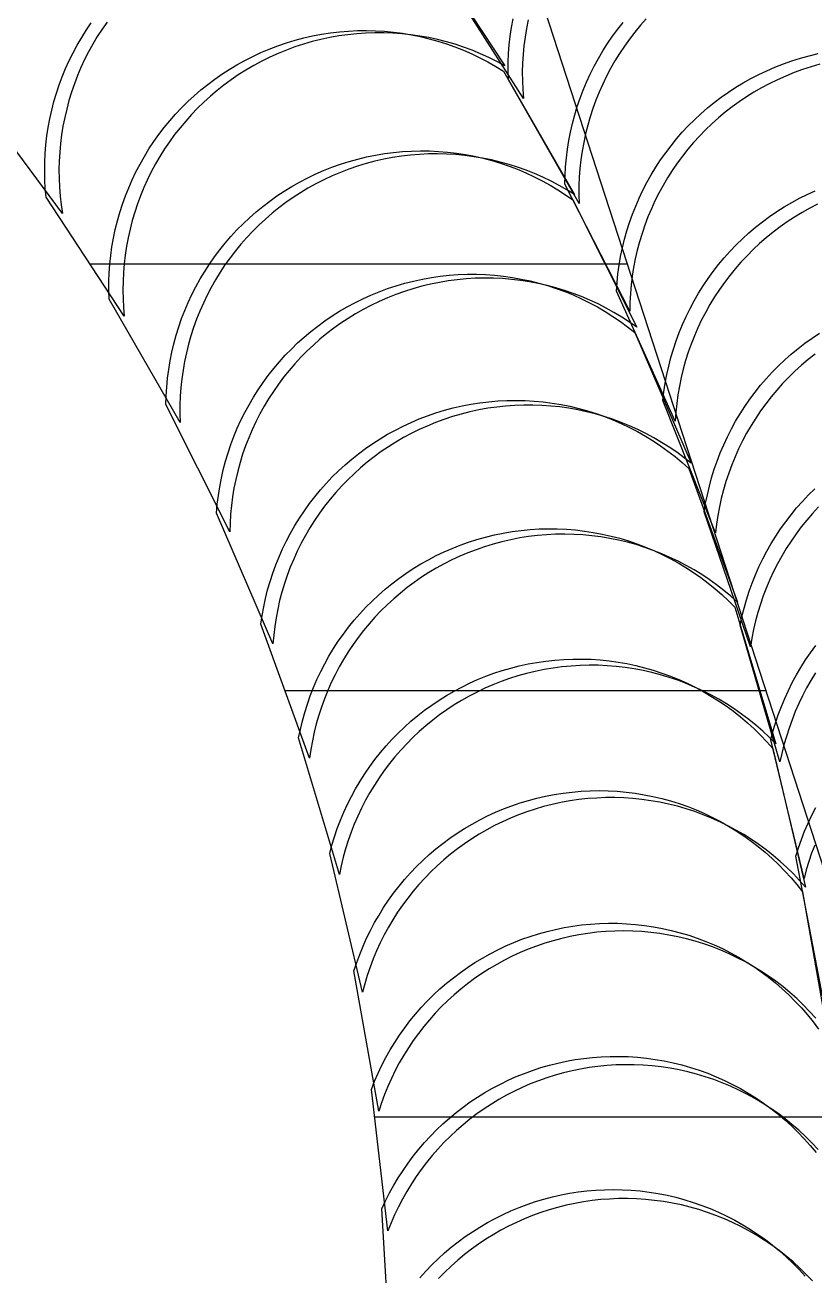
# Model space of a CAD drawing. Header units: metres. Extents: x -10.4 to 10.4, y -10.4 to 10.4.
# Drawn here: x 5.961 to 8.733, y 0.19 to 4.582 of the extents above; entities that cross this region are included whole.
import ezdxf

# ---------------------------------------------------------------- set-up
doc = ezdxf.new("R2010")
doc.units = ezdxf.units.M
for name, color, linetype in [('OBSERVED_CIRCULAR_SCAN', 3, 'Continuous'), ('SCAN_FOOTPRINTS', 5, 'Continuous'), ('TANK_BOUNDARY', 7, 'Continuous')]:
    doc.layers.add(name, color=color, linetype=linetype)

msp = doc.modelspace()

# ---------------------------------------------------------------- linework, layer by layer
at = {"layer": 'OBSERVED_CIRCULAR_SCAN'}
for p, q in [((9.2941, 0), (7.5191, 5.4629)), ((6.1893, 3.7431), (7.9988, 3.7431)), ((8.001, 3.7431), (8.0779, 3.7431)), ((6.8744, 2.2459), (8.3367, 2.2459)), ((8.3396, 2.2459), (8.5644, 2.2459)), ((7.1896, 0.7486), (8.6188, 0.7486)), ((8.6231, 0.7486), (9.0508, 0.7486))]:
    msp.add_line(p, q, dxfattribs=at)
at = {"layer": 'SCAN_FOOTPRINTS'}
for points in [[(7.3722, 4.8562), (7.647, 4.4384), (7.647, 4.4384), (7.619, 4.4535), (7.5906, 4.4677), (7.5616, 4.4808), (7.5322, 4.4928), (7.5024, 4.5038), (7.4722, 4.5138), (7.4417, 4.5227), (7.4109, 4.5305), (7.3798, 4.5372), (7.3485, 4.5428), (7.317, 4.5474), (7.2854, 4.5508), (7.2537, 4.553), (7.222, 4.5542), (7.1902, 4.5542), (7.1584, 4.5531), (7.1267, 4.5509), (7.0951, 4.5476), (7.0636, 4.5431), (7.0323, 4.5376), (7.0012, 4.5309), (6.9704, 4.5232), (6.9399, 4.5143), (6.9097, 4.5044), (6.8798, 4.4935), (6.8504, 4.4815), (6.8214, 4.4684), (6.7929, 4.4544), (6.7649, 4.4393), (6.7375, 4.4233), (6.7106, 4.4063), (6.6852, 4.3889), (6.6604, 4.3707), (6.6362, 4.3516), (6.6127, 4.3318), (6.5898, 4.3111), (6.5677, 4.2897), (6.5464, 4.2675), (6.5258, 4.2446), (6.506, 4.221), (6.487, 4.1968), (6.4689, 4.1719), (6.4516, 4.1464), (6.4352, 4.1203), (6.4197, 4.0937), (6.4051, 4.0666), (6.3915, 4.039), (6.3788, 4.0109), (6.3671, 3.9824), (6.3564, 3.9536), (6.3466, 3.9243), (6.3379, 3.8948), (6.3302, 3.865), (6.3235, 3.8349), (6.3178, 3.8047), (6.3132, 3.7742), (6.3096, 3.7437), (6.3071, 3.713), (6.3056, 3.6822), (6.3052, 3.6514), (6.3058, 3.6206), (6.3075, 3.5899), (6.3102, 3.5592), (6.0355, 3.977), (6.0355, 3.977), (6.0327, 4.0076), (6.0311, 4.0384), (6.0304, 4.0692), (6.0309, 4.0999), (6.0323, 4.1307), (6.0349, 4.1614), (6.0384, 4.192), (6.0431, 4.2224), (6.0487, 4.2527), (6.0554, 4.2827), (6.0631, 4.3126), (6.0719, 4.3421), (6.0816, 4.3713), (6.0924, 4.4002), (6.1041, 4.4286), (6.1167, 4.4567), (6.1304, 4.4843), (6.1449, 4.5114), (6.1604, 4.538), (6.1768, 4.5641), (6.1941, 4.5896)], [(7.7295, 4.5997), (7.7234, 4.5695), (7.7183, 4.5392), (7.7143, 4.5086), (7.7113, 4.478), (7.7094, 4.4473), (7.7085, 4.4165), (7.7087, 4.3857), (7.7099, 4.3549), (7.7122, 4.3242), (7.4436, 4.746)], [(6.2495, 4.5921), (6.232, 4.5668), (6.2153, 4.5409), (6.1996, 4.5145), (6.1847, 4.4875), (6.1708, 4.46), (6.1578, 4.4321), (6.1458, 4.4038), (6.1348, 4.375), (6.1248, 4.3459), (6.1157, 4.3165), (6.1077, 4.2867), (6.1007, 4.2567), (6.0947, 4.2265), (6.0898, 4.1961), (6.0859, 4.1656), (6.0831, 4.1349), (6.0813, 4.1042), (6.0805, 4.0734), (6.0808, 4.0426), (6.0822, 4.0119), (6.0846, 3.9812), (6.0881, 3.9506), (6.0926, 3.9201), (5.794, 4.3212)], [(8.1442, 4.6035), (8.1238, 4.5805), (8.1041, 4.5568), (8.0853, 4.5324), (8.0673, 4.5074), (8.0502, 4.4818), (8.034, 4.4557), (8.0187, 4.429), (8.0043, 4.4017), (7.9908, 4.374), (7.9783, 4.3459), (7.9668, 4.3173), (7.9562, 4.2884), (7.9467, 4.2591), (7.9381, 4.2296), (7.9306, 4.1997), (7.9241, 4.1696), (7.9186, 4.1393), (7.9142, 4.1088), (7.9108, 4.0782), (7.9085, 4.0475), (7.9072, 4.0168), (7.9069, 3.986), (7.9078, 3.9552), (7.6595, 4.3892), (7.6595, 4.3892), (7.6586, 4.42), (7.6589, 4.4507), (7.6602, 4.4815), (7.6625, 4.5122), (7.6659, 4.5428), (7.6703, 4.5733), (7.6758, 4.6036)], [(8.7539, 4.4438), (8.7233, 4.4351), (8.6931, 4.4253), (8.6632, 4.4145), (8.6338, 4.4025), (8.6047, 4.3896), (8.5762, 4.3756), (8.549, 4.3612), (8.5223, 4.3458), (8.4962, 4.3295), (8.4707, 4.3123), (8.4457, 4.2942), (8.4214, 4.2753), (8.3977, 4.2556), (8.3748, 4.2351), (8.3525, 4.2138), (8.331, 4.1918), (8.3103, 4.169), (8.2903, 4.1456), (8.2712, 4.1214), (8.2529, 4.0967), (8.2354, 4.0713), (8.2189, 4.0453), (8.2032, 4.0188), (8.1885, 3.9918), (8.1746, 3.9643), (8.1618, 3.9363), (8.1499, 3.9079), (8.1389, 3.8791), (8.129, 3.85), (8.1201, 3.8205), (8.1122, 3.7907), (8.1053, 3.7607), (8.0994, 3.7305), (8.0946, 3.7001), (8.0908, 3.6695), (8.088, 3.6389), (8.0864, 3.6081), (8.0857, 3.5773), (7.8582, 4.0226), (7.8582, 4.0226), (7.8588, 4.0533), (7.8605, 4.0841), (7.8633, 4.1148), (7.867, 4.1453), (7.8719, 4.1757), (7.8777, 4.206), (7.8846, 4.236), (7.8926, 4.2657), (7.9015, 4.2952), (7.9114, 4.3244), (7.9223, 4.3531), (7.9342, 4.3815), (7.9471, 4.4095), (7.9609, 4.437), (7.9757, 4.4641), (7.9914, 4.4906), (8.0079, 4.5165), (8.0254, 4.5419), (8.0437, 4.5667), (8.0628, 4.5908)], [(8.7454, 3.9526), (8.7181, 3.9384), (8.6912, 3.9234), (8.6649, 3.9074), (8.6391, 3.8906), (8.6139, 3.8729), (8.5893, 3.8543), (8.5654, 3.8349), (8.5422, 3.8147), (8.5197, 3.7937), (8.4979, 3.7719), (8.4768, 3.7494), (8.4566, 3.7262), (8.4371, 3.7024), (8.4185, 3.6778), (8.4007, 3.6527), (8.3838, 3.627), (8.3678, 3.6006), (8.3527, 3.5738), (8.3386, 3.5465), (8.3253, 3.5187), (8.313, 3.4904), (8.3017, 3.4618), (8.2914, 3.4328), (8.2821, 3.4034), (8.2738, 3.3738), (8.2665, 3.3439), (8.2603, 3.3137), (8.255, 3.2834), (8.2509, 3.2528), (8.2477, 3.2222), (8.2456, 3.1915), (8.0394, 3.647), (8.0394, 3.647), (8.0415, 3.6777), (8.0446, 3.7083), (8.0488, 3.7388), (8.054, 3.7692), (8.0603, 3.7993), (8.0676, 3.8293), (8.0759, 3.8589), (8.0852, 3.8883), (8.0955, 3.9173), (8.1068, 3.9459), (8.1191, 3.9742), (8.1323, 4.002), (8.1465, 4.0293), (8.1616, 4.0561), (8.1776, 4.0824), (8.1945, 4.1082), (8.2123, 4.1333), (8.2309, 4.1578), (8.2504, 4.1817), (8.2706, 4.2049), (8.2916, 4.2274), (8.3134, 4.2491), (8.336, 4.2701), (8.3592, 4.2904), (8.3831, 4.3098), (8.4077, 4.3283), (8.4328, 4.3461), (8.4586, 4.3629), (8.4849, 4.3789), (8.5118, 4.3939), (8.5392, 4.4081), (8.567, 4.4212), (8.5962, 4.4338), (8.6258, 4.4454), (8.6558, 4.4559), (8.6862, 4.4653), (8.7168, 4.4737), (8.7478, 4.481)], [(8.737, 3.4261), (8.7128, 3.407), (8.6893, 3.3871), (8.6665, 3.3664), (8.6445, 3.3449), (8.6231, 3.3227), (8.6026, 3.2998), (8.5828, 3.2762), (8.5639, 3.2519), (8.5458, 3.227), (8.5285, 3.2015), (8.5122, 3.1754), (8.4967, 3.1487), (8.4822, 3.1216), (8.4686, 3.094), (8.456, 3.0659), (8.4443, 3.0374), (8.4336, 3.0085), (8.4239, 2.9793), (8.4152, 2.9497), (8.4075, 2.9199), (8.4009, 2.8899), (8.3953, 2.8596), (8.3907, 2.8291), (8.3872, 2.7985), (8.2027, 3.2633), (8.2027, 3.2633), (8.2062, 3.2938), (8.2108, 3.3243), (8.2164, 3.3546), (8.223, 3.3846), (8.2307, 3.4145), (8.2394, 3.444), (8.2491, 3.4732), (8.2598, 3.5021), (8.2715, 3.5306), (8.2841, 3.5587), (8.2977, 3.5863), (8.3122, 3.6135), (8.3277, 3.6401), (8.344, 3.6662), (8.3613, 3.6917), (8.3794, 3.7166), (8.3983, 3.7409), (8.4181, 3.7645), (8.4386, 3.7874), (8.46, 3.8096), (8.482, 3.8311), (8.5048, 3.8518), (8.5283, 3.8717), (8.5525, 3.8908), (8.5773, 3.9091), (8.6027, 3.9265), (8.6287, 3.943), (8.6552, 3.9586), (8.6823, 3.9733), (8.7098, 3.9871), (8.7378, 3.9999)], [(8.7488, 2.8899), (8.728, 2.8672), (8.7079, 2.8438), (8.6886, 2.8198), (8.6702, 2.7951), (8.6526, 2.7698), (8.6359, 2.744), (8.6202, 2.7175), (8.6053, 2.6906), (8.5913, 2.6631), (8.5783, 2.6352), (8.5663, 2.6069), (8.5552, 2.5781), (8.5451, 2.549), (8.5361, 2.5196), (8.528, 2.4899), (8.5209, 2.4599), (8.5149, 2.4297), (8.51, 2.3993), (8.3476, 2.8722), (8.3476, 2.8722), (8.3526, 2.9026), (8.3586, 2.9328), (8.3656, 2.9628), (8.3737, 2.9925), (8.3828, 3.022), (8.3929, 3.0511), (8.4039, 3.0798), (8.416, 3.1081), (8.429, 3.136), (8.4429, 3.1635), (8.4578, 3.1904), (8.4736, 3.2169), (8.4903, 3.2428), (8.5079, 3.268), (8.5263, 3.2927), (8.5455, 3.3168), (8.5656, 3.3401), (8.5865, 3.3628), (8.6081, 3.3847), (8.6304, 3.4059), (8.6535, 3.4263), (8.6772, 3.4459), (8.7016, 3.4647), (8.7267, 3.4826), (8.7523, 3.4996)], [(8.7389, 2.3074), (8.7227, 2.2812), (8.7075, 2.2544), (8.6932, 2.2272), (8.6798, 2.1994), (8.6674, 2.1713), (8.656, 2.1427), (8.6455, 2.1137), (8.6361, 2.0844), (8.6276, 2.0548), (8.6202, 2.0249), (8.6138, 1.9948), (8.4739, 2.4748), (8.4739, 2.4748), (8.4803, 2.5049), (8.4878, 2.5348), (8.4962, 2.5644), (8.5057, 2.5937), (8.5161, 2.6227), (8.5276, 2.6513), (8.54, 2.6795), (8.5534, 2.7072), (8.5677, 2.7345), (8.5829, 2.7612), (8.599, 2.7875), (8.6161, 2.8131), (8.634, 2.8382), (8.6527, 2.8626), (8.6723, 2.8864), (8.6926, 2.9095), (8.7138, 2.9319), (8.7357, 2.9535)], [(8.7357, 1.7031), (8.7249, 1.6742), (8.715, 1.6451), (8.7062, 1.6156), (8.6984, 1.5858), (8.5814, 2.0719), (8.5814, 2.0719), (8.5892, 2.1017), (8.598, 2.1312), (8.6078, 2.1604), (8.6187, 2.1892), (8.6305, 2.2176), (8.6433, 2.2456), (8.657, 2.2732), (8.6717, 2.3003), (8.6872, 2.3268), (8.7037, 2.3528), (8.7211, 2.3783), (8.7393, 2.4031)], [(8.7393, 1.0958), (8.7179, 1.1193), (8.6957, 1.142), (8.6727, 1.164), (8.6489, 1.1851), (8.6244, 1.2053), (8.5992, 1.2247), (8.5734, 1.2432), (8.5469, 1.2607), (8.5197, 1.2773), (8.4921, 1.293), (8.4639, 1.3076), (8.4351, 1.3212), (8.406, 1.3339), (8.3764, 1.3454), (8.3464, 1.356), (8.316, 1.3654), (8.2854, 1.3738), (8.2544, 1.3811), (8.2233, 1.3873), (8.1919, 1.3924), (8.1604, 1.3964), (8.1287, 1.3993), (8.097, 1.401), (8.0652, 1.4016), (8.0334, 1.4011), (8.0017, 1.3995), (7.97, 1.3968), (7.9384, 1.3929), (7.907, 1.388), (7.8768, 1.3821), (7.8468, 1.3752), (7.817, 1.3673), (7.7876, 1.3584), (7.7584, 1.3484), (7.7296, 1.3375), (7.7012, 1.3256), (7.6733, 1.3127), (7.6457, 1.2989), (7.6187, 1.2842), (7.5922, 1.2685), (7.5662, 1.2519), (7.5409, 1.2345), (7.5161, 1.2162), (7.492, 1.197), (7.4685, 1.1771), (7.4458, 1.1563), (7.4237, 1.1348), (7.4024, 1.1126), (7.3819, 1.0896), (7.3622, 1.066), (7.3433, 1.0417), (7.3253, 1.0167), (7.3081, 0.9912), (7.2918, 0.965), (7.2764, 0.9384), (7.2619, 0.9112), (7.2484, 0.8835), (7.2358, 0.8554), (7.2242, 0.8269), (7.2135, 0.798), (7.2039, 0.7688), (7.1171, 1.2612), (7.1171, 1.2612), (7.1267, 1.2904), (7.1373, 1.3193), (7.1489, 1.3478), (7.1615, 1.3759), (7.1751, 1.4036), (7.1896, 1.4308), (7.205, 1.4574), (7.2213, 1.4836), (7.2384, 1.5091), (7.2565, 1.5341), (7.2754, 1.5584), (7.2951, 1.582), (7.3156, 1.605), (7.3369, 1.6272), (7.3589, 1.6488), (7.3817, 1.6695), (7.4052, 1.6894), (7.4293, 1.7086), (7.454, 1.7269), (7.4794, 1.7443), (7.5054, 1.7609), (7.5319, 1.7766), (7.5589, 1.7913), (7.5864, 1.8051), (7.6144, 1.818), (7.6428, 1.8299), (7.6716, 1.8408), (7.7007, 1.8508), (7.7302, 1.8597), (7.76, 1.8676), (7.79, 1.8745), (7.8202, 1.8804), (7.8516, 1.8853), (7.8832, 1.8892), (7.9148, 1.8919), (7.9466, 1.8936), (7.9784, 1.894), (8.0101, 1.8934), (8.0419, 1.8917), (8.0735, 1.8888), (8.1051, 1.8848), (8.1364, 1.8797), (8.1676, 1.8735), (8.1986, 1.8662), (8.2292, 1.8578), (8.2596, 1.8484), (8.2895, 1.8378), (8.3191, 1.8263), (8.3483, 1.8136), (8.377, 1.8), (8.4052, 1.7854), (8.4329, 1.7697), (8.46, 1.7531), (8.4865, 1.7356), (8.5124, 1.7171), (8.5376, 1.6977), (8.5621, 1.6775), (8.5859, 1.6564), (8.6089, 1.6344), (8.6311, 1.6117), (8.6525, 1.5882), (8.6731, 1.564), (8.6927, 1.539), (8.7796, 1.0466)], [(8.7635, 1.1732), (8.6696, 1.6643), (8.6696, 1.6643), (8.6788, 1.6937), (8.6891, 1.7228), (8.7003, 1.7514), (8.7124, 1.7797), (8.7256, 1.8076), (8.7397, 1.835)], [(8.7474, 0.6345), (8.7257, 0.6577), (8.7032, 0.6802), (8.6799, 0.7018), (8.6559, 0.7226), (8.6311, 0.7426), (8.6057, 0.7616), (8.5796, 0.7798), (8.5529, 0.797), (8.5256, 0.8133), (8.4977, 0.8285), (8.4693, 0.8428), (8.4404, 0.8561), (8.4111, 0.8684), (8.3814, 0.8796), (8.3512, 0.8897), (8.3208, 0.8988), (8.29, 0.9068), (8.259, 0.9137), (8.2277, 0.9196), (8.1963, 0.9243), (8.1647, 0.9279), (8.133, 0.9303), (8.1013, 0.9317), (8.0695, 0.9319), (8.0377, 0.931), (8.006, 0.929), (7.9744, 0.9259), (7.9438, 0.9218), (7.9135, 0.9166), (7.8833, 0.9105), (7.8534, 0.9033), (7.8237, 0.895), (7.7943, 0.8858), (7.7653, 0.8756), (7.7366, 0.8643), (7.7083, 0.8522), (7.6805, 0.839), (7.6531, 0.8249), (7.6262, 0.8099), (7.5999, 0.7939), (7.5741, 0.7771), (7.5489, 0.7594), (7.5243, 0.7408), (7.5004, 0.7215), (7.4772, 0.7013), (7.4546, 0.6803), (7.4328, 0.6586), (7.4117, 0.6361), (7.3915, 0.6129), (7.372, 0.5891), (7.3533, 0.5646), (7.3356, 0.5394), (7.3186, 0.5137), (7.3026, 0.4874), (7.2875, 0.4606), (7.2733, 0.4333), (7.26, 0.4055), (7.2477, 0.3772), (7.2364, 0.3486), (7.1783, 0.8452), (7.1783, 0.8452), (7.1897, 0.8739), (7.202, 0.9021), (7.2152, 0.9299), (7.2294, 0.9572), (7.2445, 0.984), (7.2606, 1.0103), (7.2775, 1.036), (7.2953, 1.0612), (7.3139, 1.0857), (7.3334, 1.1095), (7.3537, 1.1327), (7.3748, 1.1552), (7.3966, 1.1769), (7.4191, 1.1979), (7.4424, 1.2181), (7.4663, 1.2375), (7.4909, 1.256), (7.5161, 1.2737), (7.5418, 1.2905), (7.5682, 1.3065), (7.5951, 1.3215), (7.6224, 1.3356), (7.6503, 1.3488), (7.6786, 1.361), (7.7072, 1.3722), (7.7363, 1.3824), (7.7657, 1.3917), (7.7953, 1.3999), (7.8253, 1.4071), (7.8554, 1.4133), (7.8858, 1.4184), (7.9163, 1.4225), (7.9479, 1.4256), (7.9797, 1.4276), (8.0114, 1.4285), (8.0432, 1.4283), (8.075, 1.4269), (8.1067, 1.4245), (8.1383, 1.4209), (8.1697, 1.4162), (8.2009, 1.4104), (8.232, 1.4035), (8.2627, 1.3954), (8.2932, 1.3864), (8.3233, 1.3762), (8.3531, 1.365), (8.3824, 1.3527), (8.4113, 1.3395), (8.4397, 1.3252), (8.4675, 1.3099), (8.4948, 1.2936), (8.5216, 1.2764), (8.5476, 1.2583), (8.5731, 1.2392), (8.5978, 1.2192), (8.6219, 1.1984), (8.6451, 1.1768), (8.6676, 1.1543), (8.6893, 1.1311), (8.7102, 1.1071), (8.7302, 1.0824), (8.7493, 1.057)], [(7.2444, -0.0727), (7.2153, 0.4264), (7.2153, 0.4264), (7.2283, 0.4543), (7.2422, 0.4818), (7.2571, 0.5088), (7.2728, 0.5352), (7.2895, 0.5611), (7.307, 0.5864), (7.3254, 0.6111), (7.3447, 0.6352), (7.3647, 0.6586), (7.3855, 0.6813), (7.4071, 0.7032), (7.4294, 0.7244), (7.4525, 0.7448), (7.4762, 0.7645), (7.5006, 0.7833), (7.5256, 0.8012), (7.5512, 0.8183), (7.5774, 0.8345), (7.6041, 0.8498), (7.6314, 0.8642), (7.6591, 0.8777), (7.6872, 0.8902), (7.7158, 0.9017), (7.7447, 0.9122), (7.774, 0.9217), (7.8036, 0.9303), (7.8334, 0.9378), (7.8635, 0.9442), (7.8938, 0.9497), (7.9243, 0.9541), (7.9549, 0.9575), (7.9856, 0.9598), (8.0174, 0.9611), (8.0492, 0.9612), (8.0809, 0.9603), (8.1127, 0.9582), (8.1443, 0.955), (8.1758, 0.9507), (8.2071, 0.9453), (8.2382, 0.9388), (8.2691, 0.9311), (8.2996, 0.9224), (8.3299, 0.9127), (8.3598, 0.9018), (8.3893, 0.8899), (8.4183, 0.877), (8.4469, 0.8631), (8.4749, 0.8481), (8.5024, 0.8322), (8.5294, 0.8153), (8.5557, 0.7975), (8.5814, 0.7788), (8.6063, 0.7591), (8.6306, 0.7386), (8.6542, 0.7173), (8.677, 0.6951), (8.6989, 0.6721), (8.7201, 0.6484), (8.7404, 0.624)], [(7.3486, 0.1842), (7.3692, 0.2071), (7.3905, 0.2292), (7.4126, 0.2507), (7.4355, 0.2713), (7.459, 0.2912), (7.4832, 0.3103), (7.508, 0.3285), (7.5334, 0.3458), (7.5595, 0.3623), (7.586, 0.3779), (7.6131, 0.3925), (7.6407, 0.4063), (7.6687, 0.419), (7.6971, 0.4308), (7.726, 0.4417), (7.7551, 0.4515), (7.7846, 0.4603), (7.8144, 0.4682), (7.8445, 0.4749), (7.8747, 0.4807), (7.9051, 0.4854), (7.9357, 0.4891), (7.9664, 0.4917), (7.9971, 0.4933), (8.0279, 0.4938), (8.0597, 0.4933), (8.0915, 0.4916), (8.1231, 0.4888), (8.1547, 0.4849), (8.186, 0.4798), (8.2172, 0.4737), (8.2482, 0.4665), (8.2789, 0.4582), (8.3092, 0.4488), (8.3392, 0.4383), (8.3689, 0.4268), (8.3981, 0.4142), (8.4268, 0.4006), (8.455, 0.386), (8.4828, 0.3705), (8.5099, 0.3539), (8.5364, 0.3364), (8.5623, 0.318), (8.5876, 0.2987), (8.6121, 0.2785), (8.6359, 0.2574), (8.659, 0.2355), (8.6812, 0.2129), (8.7027, 0.1894)], [(8.728, 0.173), (8.706, 0.1959), (8.6833, 0.2181), (8.6597, 0.2395), (8.6354, 0.26), (8.6104, 0.2796), (8.5848, 0.2983), (8.5584, 0.3162), (8.5315, 0.3331), (8.504, 0.349), (8.4759, 0.3639), (8.4474, 0.3778), (8.4183, 0.3908), (8.3888, 0.4027), (8.359, 0.4135), (8.3287, 0.4233), (8.2981, 0.432), (8.2673, 0.4396), (8.2362, 0.4461), (8.2049, 0.4515), (8.1734, 0.4559), (8.1417, 0.4591), (8.11, 0.4611), (8.0782, 0.4621), (8.0465, 0.4619), (8.0147, 0.4606), (7.984, 0.4583), (7.9534, 0.455), (7.9229, 0.4505), (7.8926, 0.4451), (7.8625, 0.4386), (7.8326, 0.4311), (7.8031, 0.4226), (7.7738, 0.413), (7.7448, 0.4025), (7.7163, 0.391), (7.6881, 0.3785), (7.6604, 0.3651), (7.6332, 0.3507), (7.6065, 0.3354), (7.5803, 0.3192), (7.5547, 0.3021), (7.5297, 0.2841), (7.5053, 0.2653), (7.4816, 0.2457), (7.4585, 0.2253), (7.4362, 0.2041), (7.4146, 0.1821)]]:
    msp.add_lwpolyline(points, dxfattribs=at)
for points in [[(6.2565, 3.6193), (6.2555, 3.6501), (6.2557, 3.6809), (6.2568, 3.7116), (6.259, 3.7423), (6.2623, 3.773), (6.2666, 3.8035), (6.272, 3.8338), (6.2784, 3.8639), (6.2858, 3.8938), (6.2942, 3.9234), (6.3036, 3.9527), (6.3141, 3.9817), (6.3255, 4.0103), (6.3379, 4.0385), (6.3512, 4.0662), (6.3655, 4.0935), (6.3807, 4.1203), (6.3969, 4.1465), (6.4139, 4.1722), (6.4318, 4.1972), (6.4505, 4.2217), (6.47, 4.2455), (6.4904, 4.2686), (6.5115, 4.291), (6.5334, 4.3126), (6.556, 4.3335), (6.5793, 4.3537), (6.6033, 4.373), (6.628, 4.3914), (6.6532, 4.4091), (6.6791, 4.4258), (6.7055, 4.4416), (6.7333, 4.4571), (6.7616, 4.4715), (6.7904, 4.4849), (6.8197, 4.4972), (6.8494, 4.5086), (6.8795, 4.5189), (6.9099, 4.5281), (6.9406, 4.5362), (6.9716, 4.5432), (7.0028, 4.5492), (7.0343, 4.554), (7.0658, 4.5577), (7.0975, 4.5604), (7.1293, 4.5618), (7.161, 4.5622), (7.1928, 4.5614), (7.2246, 4.5596), (7.2562, 4.5566), (7.2877, 4.5525), (7.3191, 4.5472), (7.3502, 4.5409), (7.3811, 4.5335), (7.4118, 4.525), (7.4421, 4.5154), (7.472, 4.5047), (7.5016, 4.493), (7.5307, 4.4803), (7.5593, 4.4665), (7.5875, 4.4518), (7.6151, 4.436), (7.6421, 4.4193), (7.8921, 3.9863), (7.8921, 3.9863), (7.8651, 4.003), (7.8375, 4.0187), (7.8093, 4.0335), (7.7807, 4.0473), (7.7516, 4.06), (7.722, 4.0717), (7.6921, 4.0824), (7.6618, 4.0919), (7.6311, 4.1005), (7.6002, 4.1079), (7.5691, 4.1142), (7.5377, 4.1194), (7.5062, 4.1236), (7.4746, 4.1266), (7.4428, 4.1284), (7.411, 4.1292), (7.3793, 4.1288), (7.3475, 4.1273), (7.3158, 4.1247), (7.2843, 4.121), (7.2528, 4.1162), (7.2216, 4.1102), (7.1906, 4.1032), (7.1599, 4.0951), (7.1295, 4.0858), (7.0994, 4.0756), (7.0697, 4.0642), (7.0404, 4.0519), (7.0116, 4.0385), (6.9833, 4.024), (6.9555, 4.0086), (6.9291, 3.9928), (6.9032, 3.976), (6.878, 3.9584), (6.8533, 3.9399), (6.8293, 3.9206), (6.806, 3.9005), (6.7834, 3.8796), (6.7615, 3.858), (6.7404, 3.8356), (6.72, 3.8125), (6.7005, 3.7887), (6.6818, 3.7642), (6.6639, 3.7392), (6.6469, 3.7135), (6.6307, 3.6873), (6.6155, 3.6605), (6.6012, 3.6332), (6.5879, 3.6055), (6.5755, 3.5773), (6.5641, 3.5487), (6.5536, 3.5197), (6.5442, 3.4904), (6.5358, 3.4608), (6.5284, 3.4309), (6.522, 3.4008), (6.5166, 3.3704), (6.5123, 3.34), (6.509, 3.3093), (6.5068, 3.2786), (6.5057, 3.2479), (6.5055, 3.2171), (6.5065, 3.1863), (6.2565, 3.6193)], [(6.4563, 3.2494), (6.4572, 3.2802), (6.4591, 3.3109), (6.4621, 3.3416), (6.4661, 3.3721), (6.4711, 3.4025), (6.4772, 3.4327), (6.4843, 3.4626), (6.4924, 3.4923), (6.5015, 3.5217), (6.5117, 3.5508), (6.5228, 3.5795), (6.5349, 3.6078), (6.548, 3.6357), (6.562, 3.6631), (6.5769, 3.6901), (6.5928, 3.7165), (6.6095, 3.7423), (6.6271, 3.7675), (6.6456, 3.7922), (6.6649, 3.8162), (6.685, 3.8395), (6.7059, 3.8621), (6.7276, 3.884), (6.75, 3.9051), (6.7731, 3.9255), (6.7969, 3.945), (6.8214, 3.9637), (6.8464, 3.9816), (6.8721, 3.9986), (6.8983, 4.0147), (6.9251, 4.03), (6.9524, 4.0442), (6.981, 4.058), (7.0102, 4.0707), (7.0397, 4.0825), (7.0697, 4.0931), (7.1, 4.1027), (7.1306, 4.1112), (7.1615, 4.1186), (7.1926, 4.125), (7.224, 4.1302), (7.2555, 4.1343), (7.2872, 4.1373), (7.3189, 4.1392), (7.3507, 4.14), (7.3824, 4.1396), (7.4142, 4.1381), (7.4459, 4.1355), (7.4774, 4.1318), (7.5089, 4.1269), (7.5401, 4.121), (7.5711, 4.114), (7.6018, 4.1058), (7.6322, 4.0966), (7.6623, 4.0864), (7.692, 4.075), (7.7213, 4.0626), (7.7501, 4.0492), (7.7784, 4.0348), (7.8062, 4.0194), (7.8335, 4.0031), (7.8601, 3.9857), (7.8862, 3.9675), (8.1106, 3.5207), (8.1106, 3.5207), (8.0845, 3.5389), (8.0579, 3.5562), (8.0306, 3.5726), (8.0028, 3.588), (7.9745, 3.6024), (7.9457, 3.6158), (7.9164, 3.6282), (7.8867, 3.6395), (7.8566, 3.6498), (7.8262, 3.659), (7.7955, 3.6672), (7.7645, 3.6742), (7.7333, 3.6801), (7.7018, 3.685), (7.6703, 3.6887), (7.6386, 3.6913), (7.6068, 3.6928), (7.5751, 3.6931), (7.5433, 3.6924), (7.5116, 3.6905), (7.4799, 3.6875), (7.4484, 3.6834), (7.417, 3.6782), (7.3859, 3.6718), (7.355, 3.6644), (7.3244, 3.6559), (7.2941, 3.6463), (7.2641, 3.6356), (7.2346, 3.6239), (7.2054, 3.6112), (7.1768, 3.5974), (7.1495, 3.5831), (7.1227, 3.5679), (7.0965, 3.5518), (7.0708, 3.5348), (7.0458, 3.5169), (7.0213, 3.4982), (6.9975, 3.4786), (6.9744, 3.4583), (6.952, 3.4372), (6.9303, 3.4153), (6.9094, 3.3927), (6.8893, 3.3694), (6.87, 3.3454), (6.8515, 3.3207), (6.8339, 3.2955), (6.8172, 3.2696), (6.8013, 3.2432), (6.7864, 3.2163), (6.7724, 3.1889), (6.7593, 3.161), (6.7472, 3.1327), (6.7361, 3.104), (6.7259, 3.0749), (6.7168, 3.0455), (6.7087, 3.0158), (6.7016, 2.9858), (6.6955, 2.9556), (6.6904, 2.9253), (6.6865, 2.8947), (6.6835, 2.8641), (6.6816, 2.8334), (6.6807, 2.8026), (6.4563, 3.2494)], [(6.6344, 2.8685), (6.637, 2.8992), (6.6407, 2.9297), (6.6454, 2.9602), (6.6512, 2.9904), (6.658, 3.0204), (6.6658, 3.0502), (6.6746, 3.0797), (6.6845, 3.1089), (6.6953, 3.1377), (6.7071, 3.1662), (6.7199, 3.1942), (6.7336, 3.2217), (6.7483, 3.2488), (6.7639, 3.2754), (6.7804, 3.3014), (6.7977, 3.3268), (6.8159, 3.3517), (6.835, 3.3758), (6.8549, 3.3994), (6.8755, 3.4222), (6.897, 3.4443), (6.9192, 3.4656), (6.9421, 3.4862), (6.9656, 3.506), (6.9899, 3.525), (7.0148, 3.5431), (7.0403, 3.5604), (7.0664, 3.5768), (7.093, 3.5923), (7.1201, 3.6068), (7.1477, 3.6205), (7.1758, 3.6332), (7.2052, 3.6452), (7.235, 3.6563), (7.2652, 3.6662), (7.2957, 3.6751), (7.3265, 3.6829), (7.3576, 3.6896), (7.3889, 3.6953), (7.4203, 3.6998), (7.4519, 3.7032), (7.4836, 3.7054), (7.5154, 3.7066), (7.5472, 3.7066), (7.5789, 3.7055), (7.6107, 3.7033), (7.6423, 3.7), (7.6737, 3.6956), (7.705, 3.69), (7.7361, 3.6834), (7.7669, 3.6756), (7.7975, 3.6668), (7.8277, 3.6569), (7.8575, 3.6459), (7.887, 3.6339), (7.9159, 3.6209), (7.9444, 3.6068), (7.9724, 3.5918), (7.9999, 3.5757), (8.0268, 3.5587), (8.053, 3.5408), (8.0786, 3.522), (8.1035, 3.5022), (8.3015, 3.0431), (8.3015, 3.0431), (8.2766, 3.0628), (8.251, 3.0817), (8.2248, 3.0996), (8.1979, 3.1166), (8.1705, 3.1327), (8.1425, 3.1477), (8.114, 3.1618), (8.085, 3.1748), (8.0556, 3.1868), (8.0257, 3.1978), (7.9955, 3.2077), (7.965, 3.2165), (7.9342, 3.2243), (7.9031, 3.2309), (7.8718, 3.2365), (7.8403, 3.2409), (7.8087, 3.2442), (7.777, 3.2464), (7.7452, 3.2475), (7.7134, 3.2475), (7.6817, 3.2463), (7.65, 3.2441), (7.6184, 3.2407), (7.5869, 3.2362), (7.5556, 3.2305), (7.5245, 3.2238), (7.4937, 3.216), (7.4632, 3.2071), (7.433, 3.1971), (7.4032, 3.1861), (7.3738, 3.174), (7.3457, 3.1614), (7.3181, 3.1477), (7.291, 3.1332), (7.2644, 3.1177), (7.2383, 3.1013), (7.2128, 3.084), (7.1879, 3.0659), (7.1637, 3.0469), (7.1401, 3.0271), (7.1172, 3.0065), (7.095, 2.9852), (7.0736, 2.9631), (7.0529, 2.9402), (7.033, 2.9167), (7.014, 2.8925), (6.9958, 2.8677), (6.9784, 2.8423), (6.9619, 2.8163), (6.9463, 2.7897), (6.9317, 2.7626), (6.9179, 2.7351), (6.9052, 2.7071), (6.8933, 2.6786), (6.8825, 2.6498), (6.8727, 2.6206), (6.8638, 2.5911), (6.856, 2.5613), (6.8492, 2.5313), (6.8435, 2.5011), (6.8387, 2.4706), (6.835, 2.4401), (6.8324, 2.4094), (6.6344, 2.8685)], [(6.7899, 2.4779), (6.7943, 2.5084), (6.7998, 2.5387), (6.8063, 2.5688), (6.8138, 2.5986), (6.8223, 2.6282), (6.8319, 2.6575), (6.8424, 2.6864), (6.8539, 2.715), (6.8664, 2.7431), (6.8799, 2.7708), (6.8943, 2.7981), (6.9096, 2.8248), (6.9258, 2.851), (6.9429, 2.8766), (6.9608, 2.9016), (6.9797, 2.9259), (6.9993, 2.9497), (7.0197, 2.9727), (7.0409, 2.995), (7.0629, 3.0166), (7.0856, 3.0374), (7.109, 3.0575), (7.133, 3.0767), (7.1577, 3.0951), (7.183, 3.1126), (7.2089, 3.1293), (7.2354, 3.145), (7.2624, 3.1599), (7.2898, 3.1738), (7.3178, 3.1867), (7.3461, 3.1987), (7.3749, 3.2098), (7.4049, 3.2201), (7.4353, 3.2294), (7.4661, 3.2376), (7.497, 3.2447), (7.5282, 3.2507), (7.5597, 3.2556), (7.5912, 3.2594), (7.6229, 3.2621), (7.6546, 3.2636), (7.6864, 3.264), (7.7182, 3.2634), (7.7499, 3.2615), (7.7816, 3.2586), (7.8131, 3.2546), (7.8445, 3.2494), (7.8756, 3.2431), (7.9066, 3.2358), (7.9372, 3.2273), (7.9675, 3.2178), (7.9975, 3.2072), (8.0271, 3.1956), (8.0562, 3.1829), (8.0849, 3.1692), (8.1131, 3.1545), (8.1407, 3.1388), (8.1678, 3.1221), (8.1943, 3.1045), (8.2201, 3.086), (8.2453, 3.0666), (8.2697, 3.0463), (8.2934, 3.0251), (8.4644, 2.5553), (8.4644, 2.5553), (8.4407, 2.5764), (8.4163, 2.5967), (8.3911, 2.6162), (8.3653, 2.6347), (8.3388, 2.6523), (8.3117, 2.6689), (8.2841, 2.6846), (8.2559, 2.6993), (8.2272, 2.713), (8.1981, 2.7257), (8.1685, 2.7374), (8.1385, 2.7479), (8.1082, 2.7575), (8.0776, 2.7659), (8.0466, 2.7733), (8.0155, 2.7795), (7.9841, 2.7847), (7.9526, 2.7888), (7.9209, 2.7917), (7.8892, 2.7935), (7.8574, 2.7942), (7.8256, 2.7938), (7.7939, 2.7922), (7.7622, 2.7895), (7.7307, 2.7858), (7.6993, 2.7809), (7.668, 2.7748), (7.6371, 2.7677), (7.6063, 2.7595), (7.5759, 2.7503), (7.5459, 2.7399), (7.5171, 2.7289), (7.4888, 2.7169), (7.4609, 2.7039), (7.4334, 2.69), (7.4064, 2.6752), (7.3799, 2.6594), (7.354, 2.6428), (7.3287, 2.6252), (7.304, 2.6068), (7.28, 2.5876), (7.2566, 2.5676), (7.2339, 2.5468), (7.2119, 2.5252), (7.1907, 2.5029), (7.1703, 2.4798), (7.1507, 2.4561), (7.1319, 2.4317), (7.1139, 2.4067), (7.0968, 2.3811), (7.0806, 2.3549), (7.0653, 2.3282), (7.0509, 2.301), (7.0374, 2.2733), (7.0249, 2.2451), (7.0134, 2.2166), (7.0029, 2.1876), (6.9933, 2.1584), (6.9848, 2.1288), (6.9773, 2.0989), (6.9708, 2.0688), (6.9654, 2.0385), (6.9609, 2.008), (6.7899, 2.4779)], [(6.9225, 2.0789), (6.9287, 2.1091), (6.9359, 2.139), (6.9441, 2.1687), (6.9534, 2.198), (6.9636, 2.2271), (6.9748, 2.2558), (6.987, 2.284), (7.0002, 2.3119), (7.0143, 2.3392), (7.0293, 2.3661), (7.0453, 2.3925), (7.0621, 2.4182), (7.0798, 2.4434), (7.0984, 2.468), (7.1178, 2.4919), (7.138, 2.5152), (7.159, 2.5377), (7.1807, 2.5595), (7.2032, 2.5806), (7.2263, 2.6008), (7.2502, 2.6203), (7.2747, 2.6389), (7.2998, 2.6567), (7.3256, 2.6737), (7.3519, 2.6897), (7.3787, 2.7048), (7.406, 2.719), (7.4338, 2.7323), (7.462, 2.7445), (7.4907, 2.7559), (7.5197, 2.7662), (7.549, 2.7755), (7.5796, 2.7841), (7.6105, 2.7916), (7.6417, 2.798), (7.673, 2.8033), (7.7045, 2.8075), (7.7362, 2.8105), (7.7679, 2.8125), (7.7997, 2.8133), (7.8314, 2.813), (7.8632, 2.8116), (7.8949, 2.8091), (7.9265, 2.8054), (7.9579, 2.8006), (7.9891, 2.7948), (8.0201, 2.7878), (8.0509, 2.7797), (8.0813, 2.7706), (8.1114, 2.7604), (8.1411, 2.7491), (8.1704, 2.7368), (8.1993, 2.7234), (8.2277, 2.7091), (8.2555, 2.6937), (8.2828, 2.6774), (8.3095, 2.6601), (8.3355, 2.6419), (8.3609, 2.6228), (8.3856, 2.6028), (8.4096, 2.582), (8.4328, 2.5603), (8.4553, 2.5378), (8.5987, 2.0588), (8.5987, 2.0588), (8.5762, 2.0813), (8.553, 2.103), (8.529, 2.1238), (8.5043, 2.1438), (8.4789, 2.1629), (8.4529, 2.1811), (8.4262, 2.1984), (8.3989, 2.2147), (8.3711, 2.2301), (8.3427, 2.2444), (8.3138, 2.2578), (8.2845, 2.2701), (8.2548, 2.2814), (8.2247, 2.2916), (8.1943, 2.3007), (8.1635, 2.3088), (8.1325, 2.3158), (8.1013, 2.3216), (8.0699, 2.3264), (8.0383, 2.3301), (8.0066, 2.3326), (7.9748, 2.334), (7.9431, 2.3343), (7.9113, 2.3335), (7.8796, 2.3315), (7.8479, 2.3285), (7.8164, 2.3243), (7.7851, 2.319), (7.7539, 2.3126), (7.723, 2.3051), (7.6924, 2.2965), (7.6631, 2.2872), (7.6341, 2.2769), (7.6054, 2.2656), (7.5772, 2.2533), (7.5494, 2.24), (7.5221, 2.2258), (7.4953, 2.2107), (7.469, 2.1947), (7.4432, 2.1777), (7.4181, 2.16), (7.3936, 2.1413), (7.3697, 2.1218), (7.3466, 2.1016), (7.3241, 2.0805), (7.3024, 2.0587), (7.2814, 2.0362), (7.2612, 2.0129), (7.2418, 1.989), (7.2232, 1.9644), (7.2055, 1.9392), (7.1887, 1.9135), (7.1727, 1.8871), (7.1577, 1.8602), (7.1436, 1.8329), (7.1304, 1.805), (7.1182, 1.7768), (7.107, 1.7481), (7.0968, 1.719), (7.0875, 1.6897), (7.0793, 1.66), (7.0721, 1.6301), (7.0659, 1.5999), (6.9225, 2.0789)], [(7.0317, 1.6729), (7.0396, 1.7026), (7.0485, 1.7321), (7.0585, 1.7612), (7.0694, 1.79), (7.0813, 1.8184), (7.0942, 1.8464), (7.108, 1.8739), (7.1228, 1.9009), (7.1385, 1.9274), (7.155, 1.9534), (7.1725, 1.9788), (7.1908, 2.0035), (7.2099, 2.0276), (7.2299, 2.0511), (7.2506, 2.0738), (7.2721, 2.0959), (7.2944, 2.1172), (7.3174, 2.1377), (7.341, 2.1574), (7.3653, 2.1763), (7.3903, 2.1943), (7.4158, 2.2115), (7.442, 2.2278), (7.4686, 2.2432), (7.4958, 2.2577), (7.5235, 2.2712), (7.5516, 2.2838), (7.5801, 2.2954), (7.609, 2.306), (7.6382, 2.3157), (7.6678, 2.3243), (7.6976, 2.3319), (7.7287, 2.3387), (7.76, 2.3444), (7.7914, 2.3489), (7.823, 2.3524), (7.8547, 2.3547), (7.8865, 2.356), (7.9183, 2.3561), (7.95, 2.355), (7.9818, 2.3529), (8.0134, 2.3496), (8.0449, 2.3453), (8.0762, 2.3398), (8.1073, 2.3332), (8.1381, 2.3255), (8.1687, 2.3167), (8.1989, 2.3069), (8.2287, 2.296), (8.2582, 2.284), (8.2872, 2.2711), (8.3158, 2.2571), (8.3438, 2.2421), (8.3713, 2.2261), (8.3982, 2.2092), (8.4244, 2.1913), (8.4501, 2.1725), (8.475, 2.1528), (8.4993, 2.1322), (8.5228, 2.1108), (8.5455, 2.0886), (8.5674, 2.0656), (8.5886, 2.0418), (8.7039, 1.5553), (8.7039, 1.5553), (8.6828, 1.5791), (8.6608, 1.6021), (8.6381, 1.6243), (8.6146, 1.6457), (8.5903, 1.6663), (8.5654, 1.686), (8.5397, 1.7048), (8.5135, 1.7226), (8.4866, 1.7396), (8.4591, 1.7555), (8.4311, 1.7705), (8.4025, 1.7845), (8.3735, 1.7975), (8.3441, 1.8095), (8.3142, 1.8204), (8.284, 1.8302), (8.2534, 1.839), (8.2226, 1.8467), (8.1915, 1.8532), (8.1602, 1.8587), (8.1287, 1.8631), (8.0971, 1.8664), (8.0654, 1.8685), (8.0336, 1.8695), (8.0018, 1.8694), (7.97, 1.8682), (7.9383, 1.8659), (7.9067, 1.8624), (7.8753, 1.8578), (7.844, 1.8522), (7.813, 1.8454), (7.7831, 1.8378), (7.7536, 1.8291), (7.7243, 1.8195), (7.6954, 1.8089), (7.6669, 1.7973), (7.6388, 1.7847), (7.6111, 1.7711), (7.5839, 1.7567), (7.5573, 1.7413), (7.5312, 1.725), (7.5056, 1.7078), (7.4807, 1.6897), (7.4563, 1.6709), (7.4327, 1.6511), (7.4097, 1.6306), (7.3874, 1.6094), (7.3659, 1.5873), (7.3452, 1.5646), (7.3252, 1.5411), (7.3061, 1.517), (7.2878, 1.4922), (7.2703, 1.4669), (7.2538, 1.4409), (7.2381, 1.4144), (7.2233, 1.3874), (7.2095, 1.3599), (7.1966, 1.3319), (7.1847, 1.3035), (7.1738, 1.2747), (7.1638, 1.2456), (7.1549, 1.2161), (7.147, 1.1863), (7.0317, 1.6729)]]:
    msp.add_lwpolyline(points, close=True, dxfattribs=at)
at = {"layer": 'TANK_BOUNDARY'}
msp.add_circle((0, 0), 10.4396, dxfattribs=at)

doc.saveas('drawing.dxf')
